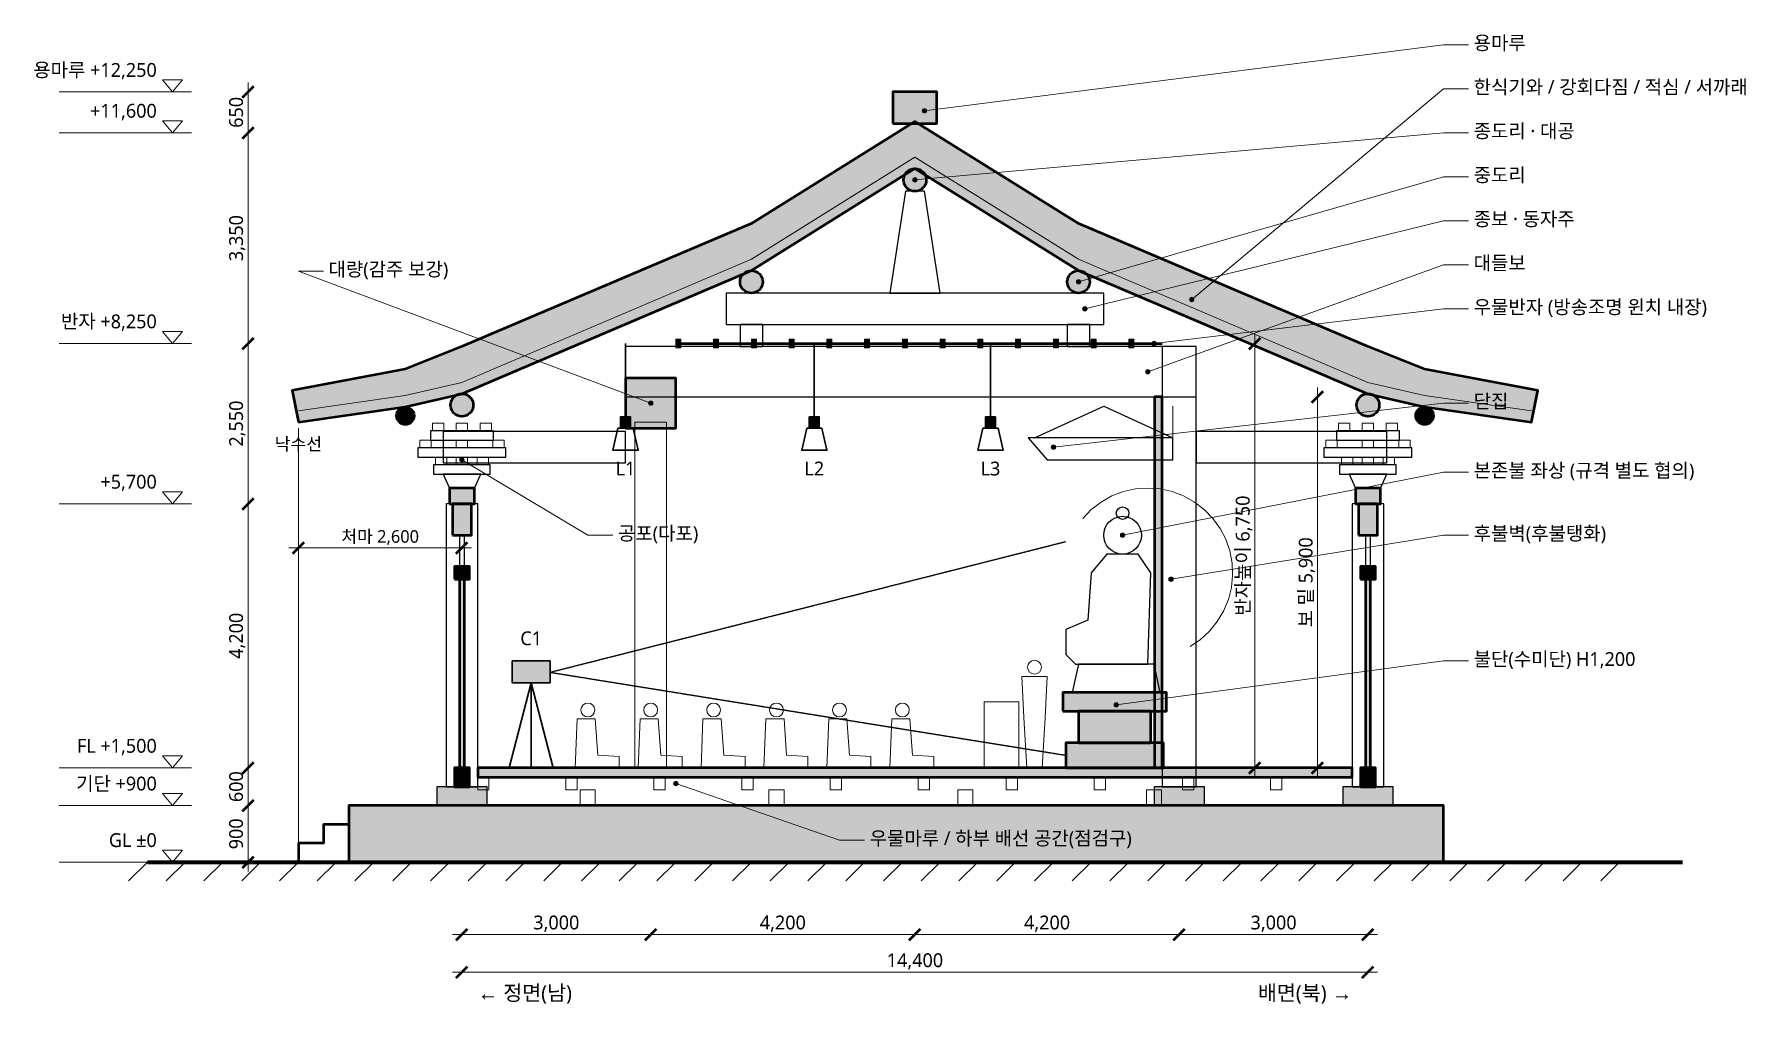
# Model space of a CAD drawing. Header units: millimetres. Extents: x -6798 to 20405, y -2253 to 13168.
import ezdxf
from ezdxf.enums import TextEntityAlignment as Align

# ---------------------------------------------------------------- set-up
doc = ezdxf.new("R2010")
doc.units = ezdxf.units.MM
doc.linetypes.add('DASHED', pattern=[1.524, 1.27, -0.254])
for name, color, linetype, lineweight in [('A-CUT', 7, 'CONTINUOUS', 50), ('A-DIM', 3, 'CONTINUOUS', 13), ('A-FURN', 4, 'CONTINUOUS', 18), ('A-GRND', 7, 'CONTINUOUS', 70), ('A-HID', 8, 'DASHED', 18), ('A-OBJ', 7, 'CONTINUOUS', 25), ('A-TEXT', 7, 'CONTINUOUS', 13), ('A-THIN', 9, 'CONTINUOUS', 13), ('B-BRDC', 1, 'CONTINUOUS', 30), ('B-BRDH', 1, 'DASHED', 25), ('B-LGHT', 5, 'CONTINUOUS', 30)]:
    doc.layers.add(name, color=color, linetype=linetype, lineweight=lineweight)
doc.styles.add('KR', font='malgun.ttf')

msp = doc.modelspace()

# ---------------------------------------------------------------- hatches: boundary and pattern name
at = {"layer": 'A-CUT'}
for color, points in [(8, [(6850, 11750), (7550, 11750), (7550, 12250), (6850, 12250)]), (8, [(-2600, 7000), (-900, 7240), (0, 7450), (4600, 9410), (7200, 11030), (9800, 9410), (14400, 7450), (15300, 7240), (17000, 7000), (17100, 7500), (15300, 7840), (14400, 8200), (9800, 10160), (7200, 11780), (4600, 10160), (0, 8200), (-900, 7840), (-2700, 7500)]), (7, [(7380, 10850), (7373.87, 10896.59), (7355.88, 10940), (7327.28, 10977.28), (7290, 11005.88), (7246.59, 11023.87), (7200, 11030), (7153.41, 11023.87), (7110, 11005.88), (7072.72, 10977.28), (7044.12, 10940), (7026.13, 10896.59), (7020, 10850), (7026.13, 10803.41), (7044.12, 10760), (7072.72, 10722.72), (7110, 10694.12), (7153.41, 10676.13), (7200, 10670), (7246.59, 10676.13), (7290, 10694.12), (7327.28, 10722.72), (7355.88, 10760), (7373.87, 10803.41)]), (7, [(4780, 9230), (4773.87, 9276.59), (4755.88, 9320), (4727.28, 9357.28), (4690, 9385.88), (4646.59, 9403.87), (4600, 9410), (4553.41, 9403.87), (4510, 9385.88), (4472.72, 9357.28), (4444.12, 9320), (4426.13, 9276.59), (4420, 9230), (4426.13, 9183.41), (4444.12, 9140), (4472.72, 9102.72), (4510, 9074.12), (4553.41, 9056.13), (4600, 9050), (4646.59, 9056.13), (4690, 9074.12), (4727.28, 9102.72), (4755.88, 9140), (4773.87, 9183.41)]), (7, [(9980, 9230), (9973.87, 9276.59), (9955.88, 9320), (9927.28, 9357.28), (9890, 9385.88), (9846.59, 9403.87), (9800, 9410), (9753.41, 9403.87), (9710, 9385.88), (9672.72, 9357.28), (9644.12, 9320), (9626.13, 9276.59), (9620, 9230), (9626.13, 9183.41), (9644.12, 9140), (9672.72, 9102.72), (9710, 9074.12), (9753.41, 9056.13), (9800, 9050), (9846.59, 9056.13), (9890, 9074.12), (9927.28, 9102.72), (9955.88, 9140), (9973.87, 9183.41)]), (7, [(2600, 6900), (3400, 6900), (3400, 7700), (2600, 7700)]), (7, [(180, 7270), (173.87, 7316.59), (155.88, 7360), (127.28, 7397.28), (90, 7425.88), (46.59, 7443.87), (0, 7450), (-46.59, 7443.87), (-90, 7425.88), (-127.28, 7397.28), (-155.88, 7360), (-173.87, 7316.59), (-180, 7270), (-173.87, 7223.41), (-155.88, 7180), (-127.28, 7142.72), (-90, 7114.12), (-46.59, 7096.13), (0, 7090), (46.59, 7096.13), (90, 7114.12), (127.28, 7142.72), (155.88, 7180), (173.87, 7223.41)]), (8, [(11010, 1500), (11130, 1500), (11130, 7400), (11010, 7400)]), (7, [(14580, 7270), (14573.87, 7316.59), (14555.88, 7360), (14527.28, 7397.28), (14490, 7425.88), (14446.59, 7443.87), (14400, 7450), (14353.41, 7443.87), (14310, 7425.88), (14272.72, 7397.28), (14244.12, 7360), (14226.13, 7316.59), (14220, 7270), (14226.13, 7223.41), (14244.12, 7180), (14272.72, 7142.72), (14310, 7114.12), (14353.41, 7096.13), (14400, 7090), (14446.59, 7096.13), (14490, 7114.12), (14527.28, 7142.72), (14555.88, 7180), (14573.87, 7223.41)]), (7, [(-760, 7100), (-764.77, 7136.23), (-778.76, 7170), (-801.01, 7198.99), (-830, 7221.24), (-863.77, 7235.23), (-900, 7240), (-936.23, 7235.23), (-970, 7221.24), (-998.99, 7198.99), (-1021.24, 7170), (-1035.23, 7136.23), (-1040, 7100), (-1035.23, 7063.77), (-1021.24, 7030), (-998.99, 7001.01), (-970, 6978.76), (-936.23, 6964.77), (-900, 6960), (-863.77, 6964.77), (-830, 6978.76), (-801.01, 7001.01), (-778.76, 7030), (-764.77, 7063.77)]), (7, [(15440, 7100), (15435.23, 7136.23), (15421.24, 7170), (15398.99, 7198.99), (15370, 7221.24), (15336.23, 7235.23), (15300, 7240), (15263.77, 7235.23), (15230, 7221.24), (15201.01, 7198.99), (15178.76, 7170), (15164.77, 7136.23), (15160, 7100), (15164.77, 7063.77), (15178.76, 7030), (15201.01, 7001.01), (15230, 6978.76), (15263.77, 6964.77), (15300, 6960), (15336.23, 6964.77), (15370, 6978.76), (15398.99, 7001.01), (15421.24, 7030), (15435.23, 7063.77)]), (7, [(-200, 5700), (200, 5700), (200, 5950), (-200, 5950)]), (7, [(14200, 5700), (14600, 5700), (14600, 5950), (14200, 5950)]), (7, [(-150, 5200), (150, 5200), (150, 5700), (-150, 5700)]), (7, [(14250, 5200), (14550, 5200), (14550, 5700), (14250, 5700)]), (7, [(-120, 4500), (120, 4500), (120, 4700), (-120, 4700)]), (7, [(14280, 4500), (14520, 4500), (14520, 4700), (14280, 4700)]), (8, [(-40, 1500), (40, 1500), (40, 4500), (-40, 4500)]), (8, [(14360, 1500), (14440, 1500), (14440, 4500), (14360, 4500)]), (8, [(9550, 2400), (11200, 2400), (11200, 2700), (9550, 2700)]), (8, [(9800, 1900), (10950, 1900), (10950, 2400), (9800, 2400)]), (8, [(9600, 1500), (11150, 1500), (11150, 1900), (9600, 1900)]), (7, [(-120, 1200), (120, 1200), (120, 1500), (-120, 1500)]), (7, [(250, 1350), (14150, 1350), (14150, 1500), (250, 1500)]), (7, [(14280, 1200), (14520, 1200), (14520, 1500), (14280, 1500)]), (8, [(-1800, 0), (15600, 0), (15600, 900), (-1800, 900)])]:
    msp.add_hatch(color=color, dxfattribs=at).paths.add_polyline_path(points)
at = {"layer": 'A-DIM'}
for points in [[(7385, 11950), (7383.81, 11959.06), (7380.31, 11967.5), (7374.75, 11974.75), (7367.5, 11980.31), (7359.06, 11983.81), (7350, 11985), (7340.94, 11983.81), (7332.5, 11980.31), (7325.25, 11974.75), (7319.69, 11967.5), (7316.19, 11959.06), (7315, 11950), (7316.19, 11940.94), (7319.69, 11932.5), (7325.25, 11925.25), (7332.5, 11919.69), (7340.94, 11916.19), (7350, 11915), (7359.06, 11916.19), (7367.5, 11919.69), (7374.75, 11925.25), (7380.31, 11932.5), (7383.81, 11940.94)], [(7235, 10850), (7233.81, 10859.06), (7230.31, 10867.5), (7224.75, 10874.75), (7217.5, 10880.31), (7209.06, 10883.81), (7200, 10885), (7190.94, 10883.81), (7182.5, 10880.31), (7175.25, 10874.75), (7169.69, 10867.5), (7166.19, 10859.06), (7165, 10850), (7166.19, 10840.94), (7169.69, 10832.5), (7175.25, 10825.25), (7182.5, 10819.69), (7190.94, 10816.19), (7200, 10815), (7209.06, 10816.19), (7217.5, 10819.69), (7224.75, 10825.25), (7230.31, 10832.5), (7233.81, 10840.94)], [(9835, 9230), (9833.81, 9239.06), (9830.31, 9247.5), (9824.75, 9254.75), (9817.5, 9260.31), (9809.06, 9263.81), (9800, 9265), (9790.94, 9263.81), (9782.5, 9260.31), (9775.25, 9254.75), (9769.69, 9247.5), (9766.19, 9239.06), (9765, 9230), (9766.19, 9220.94), (9769.69, 9212.5), (9775.25, 9205.25), (9782.5, 9199.69), (9790.94, 9196.19), (9800, 9195), (9809.06, 9196.19), (9817.5, 9199.69), (9824.75, 9205.25), (9830.31, 9212.5), (9833.81, 9220.94)], [(11635, 8950), (11633.81, 8959.06), (11630.31, 8967.5), (11624.75, 8974.75), (11617.5, 8980.31), (11609.06, 8983.81), (11600, 8985), (11590.94, 8983.81), (11582.5, 8980.31), (11575.25, 8974.75), (11569.69, 8967.5), (11566.19, 8959.06), (11565, 8950), (11566.19, 8940.94), (11569.69, 8932.5), (11575.25, 8925.25), (11582.5, 8919.69), (11590.94, 8916.19), (11600, 8915), (11609.06, 8916.19), (11617.5, 8919.69), (11624.75, 8925.25), (11630.31, 8932.5), (11633.81, 8940.94)], [(9935, 8800), (9933.81, 8809.06), (9930.31, 8817.5), (9924.75, 8824.75), (9917.5, 8830.31), (9909.06, 8833.81), (9900, 8835), (9890.94, 8833.81), (9882.5, 8830.31), (9875.25, 8824.75), (9869.69, 8817.5), (9866.19, 8809.06), (9865, 8800), (9866.19, 8790.94), (9869.69, 8782.5), (9875.25, 8775.25), (9882.5, 8769.69), (9890.94, 8766.19), (9900, 8765), (9909.06, 8766.19), (9917.5, 8769.69), (9924.75, 8775.25), (9930.31, 8782.5), (9933.81, 8790.94)], [(11035, 8250), (11033.81, 8259.06), (11030.31, 8267.5), (11024.75, 8274.75), (11017.5, 8280.31), (11009.06, 8283.81), (11000, 8285), (10990.94, 8283.81), (10982.5, 8280.31), (10975.25, 8274.75), (10969.69, 8267.5), (10966.19, 8259.06), (10965, 8250), (10966.19, 8240.94), (10969.69, 8232.5), (10975.25, 8225.25), (10982.5, 8219.69), (10990.94, 8216.19), (11000, 8215), (11009.06, 8216.19), (11017.5, 8219.69), (11024.75, 8225.25), (11030.31, 8232.5), (11033.81, 8240.94)], [(10935, 7800), (10933.81, 7809.06), (10930.31, 7817.5), (10924.75, 7824.75), (10917.5, 7830.31), (10909.06, 7833.81), (10900, 7835), (10890.94, 7833.81), (10882.5, 7830.31), (10875.25, 7824.75), (10869.69, 7817.5), (10866.19, 7809.06), (10865, 7800), (10866.19, 7790.94), (10869.69, 7782.5), (10875.25, 7775.25), (10882.5, 7769.69), (10890.94, 7766.19), (10900, 7765), (10909.06, 7766.19), (10917.5, 7769.69), (10924.75, 7775.25), (10930.31, 7782.5), (10933.81, 7790.94)], [(3035, 7300), (3033.81, 7309.06), (3030.31, 7317.5), (3024.75, 7324.75), (3017.5, 7330.31), (3009.06, 7333.81), (3000, 7335), (2990.94, 7333.81), (2982.5, 7330.31), (2975.25, 7324.75), (2969.69, 7317.5), (2966.19, 7309.06), (2965, 7300), (2966.19, 7290.94), (2969.69, 7282.5), (2975.25, 7275.25), (2982.5, 7269.69), (2990.94, 7266.19), (3000, 7265), (3009.06, 7266.19), (3017.5, 7269.69), (3024.75, 7275.25), (3030.31, 7282.5), (3033.81, 7290.94)], [(9435, 6600), (9433.81, 6609.06), (9430.31, 6617.5), (9424.75, 6624.75), (9417.5, 6630.31), (9409.06, 6633.81), (9400, 6635), (9390.94, 6633.81), (9382.5, 6630.31), (9375.25, 6624.75), (9369.69, 6617.5), (9366.19, 6609.06), (9365, 6600), (9366.19, 6590.94), (9369.69, 6582.5), (9375.25, 6575.25), (9382.5, 6569.69), (9390.94, 6566.19), (9400, 6565), (9409.06, 6566.19), (9417.5, 6569.69), (9424.75, 6575.25), (9430.31, 6582.5), (9433.81, 6590.94)], [(35, 6400), (33.81, 6409.06), (30.31, 6417.5), (24.75, 6424.75), (17.5, 6430.31), (9.06, 6433.81), (0, 6435), (-9.06, 6433.81), (-17.5, 6430.31), (-24.75, 6424.75), (-30.31, 6417.5), (-33.81, 6409.06), (-35, 6400), (-33.81, 6390.94), (-30.31, 6382.5), (-24.75, 6375.25), (-17.5, 6369.69), (-9.06, 6366.19), (0, 6365), (9.06, 6366.19), (17.5, 6369.69), (24.75, 6375.25), (30.31, 6382.5), (33.81, 6390.94)], [(10535, 5200), (10533.81, 5209.06), (10530.31, 5217.5), (10524.75, 5224.75), (10517.5, 5230.31), (10509.06, 5233.81), (10500, 5235), (10490.94, 5233.81), (10482.5, 5230.31), (10475.25, 5224.75), (10469.69, 5217.5), (10466.19, 5209.06), (10465, 5200), (10466.19, 5190.94), (10469.69, 5182.5), (10475.25, 5175.25), (10482.5, 5169.69), (10490.94, 5166.19), (10500, 5165), (10509.06, 5166.19), (10517.5, 5169.69), (10524.75, 5175.25), (10530.31, 5182.5), (10533.81, 5190.94)], [(11305, 4500), (11303.81, 4509.06), (11300.31, 4517.5), (11294.75, 4524.75), (11287.5, 4530.31), (11279.06, 4533.81), (11270, 4535), (11260.94, 4533.81), (11252.5, 4530.31), (11245.25, 4524.75), (11239.69, 4517.5), (11236.19, 4509.06), (11235, 4500), (11236.19, 4490.94), (11239.69, 4482.5), (11245.25, 4475.25), (11252.5, 4469.69), (11260.94, 4466.19), (11270, 4465), (11279.06, 4466.19), (11287.5, 4469.69), (11294.75, 4475.25), (11300.31, 4482.5), (11303.81, 4490.94)], [(10435, 2500), (10433.81, 2509.06), (10430.31, 2517.5), (10424.75, 2524.75), (10417.5, 2530.31), (10409.06, 2533.81), (10400, 2535), (10390.94, 2533.81), (10382.5, 2530.31), (10375.25, 2524.75), (10369.69, 2517.5), (10366.19, 2509.06), (10365, 2500), (10366.19, 2490.94), (10369.69, 2482.5), (10375.25, 2475.25), (10382.5, 2469.69), (10390.94, 2466.19), (10400, 2465), (10409.06, 2466.19), (10417.5, 2469.69), (10424.75, 2475.25), (10430.31, 2482.5), (10433.81, 2490.94)], [(3435, 1250), (3433.81, 1259.06), (3430.31, 1267.5), (3424.75, 1274.75), (3417.5, 1280.31), (3409.06, 1283.81), (3400, 1285), (3390.94, 1283.81), (3382.5, 1280.31), (3375.25, 1274.75), (3369.69, 1267.5), (3366.19, 1259.06), (3365, 1250), (3366.19, 1240.94), (3369.69, 1232.5), (3375.25, 1225.25), (3382.5, 1219.69), (3390.94, 1216.19), (3400, 1215), (3409.06, 1216.19), (3417.5, 1219.69), (3424.75, 1225.25), (3430.31, 1232.5), (3433.81, 1240.94)]]:
    msp.add_hatch(color=7, dxfattribs=at).paths.add_polyline_path(points)
at = {"layer": 'A-OBJ'}
for points in [[(-400, 900), (400, 900), (400, 1200), (-400, 1200)], [(11000, 900), (11800, 900), (11800, 1200), (11000, 1200)], [(14000, 900), (14800, 900), (14800, 1200), (14000, 1200)]]:
    msp.add_hatch(color=8, dxfattribs=at).paths.add_polyline_path(points)
at = {"layer": 'A-THIN'}
for points in [[(3400, 8180), (3480, 8180), (3480, 8320), (3400, 8320)], [(4000, 8180), (4080, 8180), (4080, 8320), (4000, 8320)], [(4600, 8180), (4680, 8180), (4680, 8320), (4600, 8320)], [(5200, 8180), (5280, 8180), (5280, 8320), (5200, 8320)], [(5800, 8180), (5880, 8180), (5880, 8320), (5800, 8320)], [(6400, 8180), (6480, 8180), (6480, 8320), (6400, 8320)], [(7000, 8180), (7080, 8180), (7080, 8320), (7000, 8320)], [(7600, 8180), (7680, 8180), (7680, 8320), (7600, 8320)], [(8200, 8180), (8280, 8180), (8280, 8320), (8200, 8320)], [(8800, 8180), (8880, 8180), (8880, 8320), (8800, 8320)], [(9400, 8180), (9480, 8180), (9480, 8320), (9400, 8320)], [(10000, 8180), (10080, 8180), (10080, 8320), (10000, 8320)], [(10600, 8180), (10680, 8180), (10680, 8320), (10600, 8320)]]:
    msp.add_hatch(color=7, dxfattribs=at).paths.add_polyline_path(points)
at = {"layer": 'B-BRDC'}
msp.add_hatch(color=7, dxfattribs=at).paths.add_polyline_path([(800, 2850), (1400, 2850), (1400, 3200), (800, 3200)])
at = {"layer": 'B-LGHT'}
for points in [[(2520, 6920), (2680, 6920), (2680, 7080), (2520, 7080)], [(5520, 6920), (5680, 6920), (5680, 7080), (5520, 7080)], [(8320, 6920), (8480, 6920), (8480, 7080), (8320, 7080)]]:
    msp.add_hatch(color=7, dxfattribs=at).paths.add_polyline_path(points)

# ---------------------------------------------------------------- linework, layer by layer
at = {"layer": 'A-CUT'}
for p, q in [((-3490, 12160), (-3310, 12340)), ((-3490, 11510), (-3310, 11690)), ((-3490, 11510), (-3310, 11690)), ((-3490, 8160), (-3310, 8340)), ((-3490, 8160), (-3310, 8340)), ((3400, 8250), (11130, 8250)), ((12510, 8160), (12690, 8340)), ((13510, 7310), (13690, 7490)), ((-3490, 5610), (-3310, 5790)), ((-3490, 5610), (-3310, 5790)), ((-2690, 4910), (-2510, 5090)), ((-90, 4910), (90, 5090)), ((-3490, 1410), (-3310, 1590)), ((-3490, 1410), (-3310, 1590)), ((12510, 1410), (12690, 1590)), ((13510, 1410), (13690, 1590)), ((-3490, 810), (-3310, 990)), ((-3490, 810), (-3310, 990)), ((-3490, -90), (-3310, 90)), ((-90, -1240), (90, -1060)), ((2910, -1240), (3090, -1060)), ((2910, -1240), (3090, -1060)), ((7110, -1240), (7290, -1060)), ((7110, -1240), (7290, -1060)), ((11310, -1240), (11490, -1060)), ((11310, -1240), (11490, -1060)), ((14310, -1240), (14490, -1060)), ((-90, -1840), (90, -1660)), ((14310, -1840), (14490, -1660))]:
    msp.add_line(p, q, dxfattribs=at)
for points in [[(6850, 11750), (7550, 11750), (7550, 12250), (6850, 12250)], [(-2600, 7000), (-900, 7240), (0, 7450), (4600, 9410), (7200, 11030), (9800, 9410), (14400, 7450), (15300, 7240), (17000, 7000), (17100, 7500), (15300, 7840), (14400, 8200), (9800, 10160), (7200, 11780), (4600, 10160), (0, 8200), (-900, 7840), (-2700, 7500)], [(2600, 6900), (3400, 6900), (3400, 7700), (2600, 7700)], [(11010, 1500), (11130, 1500), (11130, 7400), (11010, 7400)], [(-200, 5700), (200, 5700), (200, 5950), (-200, 5950)], [(14200, 5700), (14600, 5700), (14600, 5950), (14200, 5950)], [(-150, 5200), (150, 5200), (150, 5700), (-150, 5700)], [(14250, 5200), (14550, 5200), (14550, 5700), (14250, 5700)], [(-120, 4500), (120, 4500), (120, 4700), (-120, 4700)], [(14280, 4500), (14520, 4500), (14520, 4700), (14280, 4700)], [(-40, 1500), (40, 1500), (40, 4500), (-40, 4500)], [(14360, 1500), (14440, 1500), (14440, 4500), (14360, 4500)], [(9550, 2400), (11200, 2400), (11200, 2700), (9550, 2700)], [(9800, 1900), (10950, 1900), (10950, 2400), (9800, 2400)], [(9600, 1500), (11150, 1500), (11150, 1900), (9600, 1900)], [(-120, 1200), (120, 1200), (120, 1500), (-120, 1500)], [(250, 1350), (14150, 1350), (14150, 1500), (250, 1500)], [(14280, 1200), (14520, 1200), (14520, 1500), (14280, 1500)], [(-1800, 0), (15600, 0), (15600, 900), (-1800, 900)]]:
    msp.add_lwpolyline(points, close=True, dxfattribs=at)
msp.add_lwpolyline([(-1800, 900), (-1800, 600), (-2200, 600), (-2200, 300), (-2600, 300), (-2600, 0)], dxfattribs=at)
for centre, radius in [((7200, 10850), 180), ((4600, 9230), 180), ((9800, 9230), 180), ((0, 7270), 180), ((14400, 7270), 180), ((-900, 7100), 140), ((15300, 7100), 140)]:
    msp.add_circle(centre, radius, dxfattribs=at)
at = {"layer": 'A-DIM'}
for p, q in [((7350, 11950), (15600, 13000)), ((15600, 13000), (16000, 13000)), ((-6400, 12250), (-4300, 12250)), ((-3400, 11450), (-3400, 12400)), ((11600, 8950), (15600, 12300)), ((15600, 12300), (16000, 12300)), ((-3400, 8100), (-3400, 11750)), ((-6400, 11600), (-4300, 11600)), ((7200, 10850), (15600, 11600)), ((15600, 11600), (16000, 11600)), ((9800, 9230), (15600, 10900)), ((15600, 10900), (16000, 10900)), ((9900, 8800), (15600, 10200)), ((15600, 10200), (16000, 10200)), ((3000, 7300), (-2600, 9400)), ((-2600, 9400), (-2200, 9400)), ((10900, 7800), (15600, 9500)), ((15600, 9500), (16000, 9500)), ((11000, 8250), (15600, 8800)), ((15600, 8800), (16000, 8800)), ((-6400, 8250), (-4300, 8250)), ((-3400, 5550), (-3400, 8400)), ((12600, 1350), (12600, 8400)), ((13600, 1350), (13600, 7550)), ((9400, 6600), (15600, 7300)), ((15600, 7300), (16000, 7300)), ((0, 6400), (2000, 5200)), ((10500, 5200), (15600, 6200)), ((15600, 6200), (16000, 6200)), ((-3400, 1350), (-3400, 5850)), ((-6400, 5700), (-4300, 5700)), ((2000, 5200), (2400, 5200)), ((11270, 4500), (15600, 5200)), ((15600, 5200), (16000, 5200)), ((-2750, 5000), (150, 5000)), ((10400, 2500), (15600, 3200)), ((15600, 3200), (16000, 3200)), ((-3400, 750), (-3400, 1650)), ((-6400, 1500), (-4300, 1500)), ((3400, 1250), (6000, 350)), ((-6400, 900), (-4300, 900)), ((-3400, -150), (-3400, 1050)), ((6000, 350), (6400, 350)), ((-6400, 0), (-4300, 0)), ((-150, -1150), (3150, -1150)), ((2850, -1150), (7350, -1150)), ((7050, -1150), (11550, -1150)), ((11250, -1150), (14550, -1150)), ((-150, -1750), (14550, -1750))]:
    msp.add_line(p, q, dxfattribs=at)
for points in [[(-4600, 12250), (-4760, 12442), (-4440, 12442)], [(-4600, 11600), (-4760, 11792), (-4440, 11792)], [(-4600, 8250), (-4760, 8442), (-4440, 8442)], [(-4600, 5700), (-4760, 5892), (-4440, 5892)], [(-4600, 1500), (-4760, 1692), (-4440, 1692)], [(-4600, 900), (-4760, 1092), (-4440, 1092)], [(-4600, 0), (-4760, 192), (-4440, 192)]]:
    msp.add_lwpolyline(points, close=True, dxfattribs=at)
for centre in [(7350, 11950), (7200, 10850), (9800, 9230), (11600, 8950), (9900, 8800), (11000, 8250), (10900, 7800), (3000, 7300), (9400, 6600), (0, 6400), (10500, 5200), (11270, 4500), (10400, 2500), (3400, 1250)]:
    msp.add_circle(centre, 35, dxfattribs=at)
at = {"layer": 'A-FURN'}
msp.add_lwpolyline([(8300, 1500), (8850, 1500), (8850, 2550), (8300, 2550)], close=True, dxfattribs=at)
at = {"layer": 'A-GRND'}
msp.add_line((-5000, 0), (19400, 0), dxfattribs=at)
at = {"layer": 'A-HID'}
msp.add_line((-2600, 6900), (-2600, 0), dxfattribs=at)
msp.add_lwpolyline([(2750, 1500), (3250, 1500), (3250, 7000), (2750, 7000)], close=True, dxfattribs=at)
at = {"layer": 'A-OBJ'}
for points in [[(6800, 9050), (7600, 9050), (7350, 10670), (7050, 10670)], [(4200, 8550), (10200, 8550), (10200, 9050), (4200, 9050)], [(4420, 8200), (4780, 8200), (4780, 8550), (4420, 8550)], [(9620, 8200), (9980, 8200), (9980, 8550), (9620, 8550)], [(2600, 7400), (11670, 7400), (11670, 8200), (2600, 8200)], [(11130, 1200), (11670, 1200), (11670, 8200), (11130, 8200)], [(-500, 6710), (500, 6710), (500, 6860), (-500, 6860)], [(-300, 6350), (2600, 6350), (2600, 6850), (-300, 6850)], [(11670, 6350), (14700, 6350), (14700, 6850), (11670, 6850)], [(13900, 6710), (14900, 6710), (14900, 6860), (13900, 6860)], [(-700, 6440), (700, 6440), (700, 6590), (-700, 6590)], [(9300, 6400), (11300, 6400), (11300, 6750), (9000, 6750), (9300, 6400)], [(13700, 6440), (15100, 6440), (15100, 6590), (13700, 6590)], [(-450, 6170), (450, 6170), (450, 6320), (-450, 6320)], [(13950, 6170), (14850, 6170), (14850, 6320), (13950, 6320)], [(-200, 5950), (200, 5950), (300, 6170), (-300, 6170)], [(14200, 5950), (14600, 5950), (14700, 6170), (14100, 6170)], [(-250, 1200), (250, 1200), (250, 5700), (-250, 5700)], [(14150, 1200), (14650, 1200), (14650, 5700), (14150, 5700)], [(-40, 4700), (40, 4700), (40, 5200), (-40, 5200)], [(14360, 4700), (14440, 4700), (14440, 5200), (14360, 5200)], [(9750, 3150), (10900, 3150), (10950, 4600), (10750, 4900), (10250, 4900), (10000, 4600), (9950, 3850), (9600, 3700), (9600, 3300)], [(9700, 2700), (11100, 2700), (11000, 3150), (9800, 3150)], [(-400, 900), (400, 900), (400, 1200), (-400, 1200)], [(11000, 900), (11800, 900), (11800, 1200), (11000, 1200)], [(14000, 900), (14800, 900), (14800, 1200), (14000, 1200)]]:
    msp.add_lwpolyline(points, close=True, dxfattribs=at)
msp.add_lwpolyline([(9100, 6750), (10200, 7250), (11300, 6750)], dxfattribs=at)
for centre, radius in [((10500, 5200), 300), ((10500, 5550), 100)]:
    msp.add_circle(centre, radius, dxfattribs=at)
at = {"layer": 'A-THIN'}
for p, q in [((11300, 7250), (11300, 6400)), ((-5000, 0), (-5300, -300)), ((-4400, 0), (-4700, -300)), ((-3800, 0), (-4100, -300)), ((-3200, 0), (-3500, -300)), ((-2600, 0), (-2900, -300)), ((-2000, 0), (-2300, -300)), ((-1400, 0), (-1700, -300)), ((-800, 0), (-1100, -300)), ((-200, 0), (-500, -300)), ((400, 0), (100, -300)), ((1000, 0), (700, -300)), ((1600, 0), (1300, -300)), ((2200, 0), (1900, -300)), ((2800, 0), (2500, -300)), ((3400, 0), (3100, -300)), ((4000, 0), (3700, -300)), ((4600, 0), (4300, -300)), ((5200, 0), (4900, -300)), ((5800, 0), (5500, -300)), ((6400, 0), (6100, -300)), ((7000, 0), (6700, -300)), ((7600, 0), (7300, -300)), ((8200, 0), (7900, -300)), ((8800, 0), (8500, -300)), ((9400, 0), (9100, -300)), ((10000, 0), (9700, -300)), ((10600, 0), (10300, -300)), ((11200, 0), (10900, -300)), ((11800, 0), (11500, -300)), ((12400, 0), (12100, -300)), ((13000, 0), (12700, -300)), ((13600, 0), (13300, -300)), ((14200, 0), (13900, -300)), ((14800, 0), (14500, -300)), ((15400, 0), (15100, -300)), ((16000, 0), (15700, -300)), ((16600, 0), (16300, -300)), ((17200, 0), (16900, -300)), ((17800, 0), (17500, -300)), ((18400, 0), (18100, -300))]:
    msp.add_line(p, q, dxfattribs=at)
for points in [[(-2600, 7180), (-900, 7420), (0, 7630), (4600, 9590), (7200, 11210), (9800, 9590), (14400, 7630), (15300, 7420), (17000, 7180)], [(11575, 3430.87), (11737.32, 3541.04), (11881.95, 3673.57), (12005.86, 3825.67), (12106.4, 3994.12), (12181.48, 4175.36), (12229.49, 4365.57), (12249.43, 4560.74), (12240.87, 4756.73), (12204, 4949.41), (12139.59, 5134.71), (12049.01, 5308.72), (11934.16, 5467.76), (11797.47, 5608.48), (11641.84, 5727.91), (11470.53, 5823.52), (11287.18, 5893.29), (11095.66, 5935.75), (10900, 5950), (10704.34, 5935.75), (10512.82, 5893.29), (10329.47, 5823.52), (10158.16, 5727.91), (10002.53, 5608.48), (9865.84, 5467.76)]]:
    msp.add_lwpolyline(points, dxfattribs=at)
for points in [[(3400, 8180), (3480, 8180), (3480, 8320), (3400, 8320)], [(4000, 8180), (4080, 8180), (4080, 8320), (4000, 8320)], [(4600, 8180), (4680, 8180), (4680, 8320), (4600, 8320)], [(5200, 8180), (5280, 8180), (5280, 8320), (5200, 8320)], [(5800, 8180), (5880, 8180), (5880, 8320), (5800, 8320)], [(6400, 8180), (6480, 8180), (6480, 8320), (6400, 8320)], [(7000, 8180), (7080, 8180), (7080, 8320), (7000, 8320)], [(7600, 8180), (7680, 8180), (7680, 8320), (7600, 8320)], [(8200, 8180), (8280, 8180), (8280, 8320), (8200, 8320)], [(8800, 8180), (8880, 8180), (8880, 8320), (8800, 8320)], [(9400, 8180), (9480, 8180), (9480, 8320), (9400, 8320)], [(10000, 8180), (10080, 8180), (10080, 8320), (10000, 8320)], [(10600, 8180), (10680, 8180), (10680, 8320), (10600, 8320)], [(-470, 6860), (-290, 6860), (-290, 6980), (-470, 6980)], [(-90, 6860), (90, 6860), (90, 6980), (-90, 6980)], [(290, 6860), (470, 6860), (470, 6980), (290, 6980)], [(13930, 6860), (14110, 6860), (14110, 6980), (13930, 6980)], [(14310, 6860), (14490, 6860), (14490, 6980), (14310, 6980)], [(14690, 6860), (14870, 6860), (14870, 6980), (14690, 6980)], [(-670, 6590), (-490, 6590), (-490, 6710), (-670, 6710)], [(-90, 6590), (90, 6590), (90, 6710), (-90, 6710)], [(490, 6590), (670, 6590), (670, 6710), (490, 6710)], [(13730, 6590), (13910, 6590), (13910, 6710), (13730, 6710)], [(14310, 6590), (14490, 6590), (14490, 6710), (14310, 6710)], [(14890, 6590), (15070, 6590), (15070, 6710), (14890, 6710)], [(-420, 6320), (-240, 6320), (-240, 6440), (-420, 6440)], [(-90, 6320), (90, 6320), (90, 6440), (-90, 6440)], [(240, 6320), (420, 6320), (420, 6440), (240, 6440)], [(13980, 6320), (14160, 6320), (14160, 6440), (13980, 6440)], [(14310, 6320), (14490, 6320), (14490, 6440), (14310, 6440)], [(14640, 6320), (14820, 6320), (14820, 6440), (14640, 6440)], [(8900, 2950), (9300, 2950), (9270, 2300), (9220, 1500), (8980, 1500), (8930, 2300)], [(1830, 2280), (2120, 2280), (2160, 1700), (2500, 1680), (2500, 1500), (1800, 1500)], [(2830, 2280), (3120, 2280), (3160, 1700), (3500, 1680), (3500, 1500), (2800, 1500)], [(3830, 2280), (4120, 2280), (4160, 1700), (4500, 1680), (4500, 1500), (3800, 1500)], [(4830, 2280), (5120, 2280), (5160, 1700), (5500, 1680), (5500, 1500), (4800, 1500)], [(5830, 2280), (6120, 2280), (6160, 1700), (6500, 1680), (6500, 1500), (5800, 1500)], [(6830, 2280), (7120, 2280), (7160, 1700), (7500, 1680), (7500, 1500), (6800, 1500)], [(250, 1150), (430, 1150), (430, 1350), (250, 1350)], [(1650, 1150), (1830, 1150), (1830, 1350), (1650, 1350)], [(1880, 900), (2120, 900), (2120, 1150), (1880, 1150)], [(3050, 1150), (3230, 1150), (3230, 1350), (3050, 1350)], [(4450, 1150), (4630, 1150), (4630, 1350), (4450, 1350)], [(4880, 900), (5120, 900), (5120, 1150), (4880, 1150)], [(5850, 1150), (6030, 1150), (6030, 1350), (5850, 1350)], [(7250, 1150), (7430, 1150), (7430, 1350), (7250, 1350)], [(7880, 900), (8120, 900), (8120, 1150), (7880, 1150)], [(8650, 1150), (8830, 1150), (8830, 1350), (8650, 1350)], [(10050, 1150), (10230, 1150), (10230, 1350), (10050, 1350)], [(10880, 900), (11120, 900), (11120, 1150), (10880, 1150)], [(11450, 1150), (11630, 1150), (11630, 1350), (11450, 1350)], [(12850, 1150), (13030, 1150), (13030, 1350), (12850, 1350)]]:
    msp.add_lwpolyline(points, close=True, dxfattribs=at)
for centre in [(9100, 3100), (2000, 2420), (3000, 2420), (4000, 2420), (5000, 2420), (6000, 2420), (7000, 2420)]:
    msp.add_circle(centre, 110, dxfattribs=at)
at = {"layer": 'B-BRDC'}
for q in [(750, 1500), (1100, 1500), (1450, 1500)]:
    msp.add_line((1100, 2850), q, dxfattribs=at)
msp.add_lwpolyline([(800, 2850), (1400, 2850), (1400, 3200), (800, 3200)], close=True, dxfattribs=at)
at = {"layer": 'B-BRDH'}
for q in [(9600, 5100), (9600, 1700)]:
    msp.add_line((1400, 3020), q, dxfattribs=at)
at = {"layer": 'B-LGHT'}
for p, q in [((2600, 8250), (2600, 7000)), ((5600, 8250), (5600, 7000)), ((8400, 8250), (8400, 7000))]:
    msp.add_line(p, q, dxfattribs=at)
for points in [[(2520, 6920), (2680, 6920), (2680, 7080), (2520, 7080)], [(5520, 6920), (5680, 6920), (5680, 7080), (5520, 7080)], [(8320, 6920), (8480, 6920), (8480, 7080), (8320, 7080)], [(2480, 6900), (2720, 6900), (2800, 6550), (2400, 6550)], [(5480, 6900), (5720, 6900), (5800, 6550), (5400, 6550)], [(8280, 6900), (8520, 6900), (8600, 6550), (8200, 6550)]]:
    msp.add_lwpolyline(points, close=True, dxfattribs=at)

# ---------------------------------------------------------------- texts
at = {"layer": 'A-DIM', "style": 'KR'}
for s, p in [('용마루 +12,250', (-4850, 12490)), ('+11,600', (-4850, 11840)), ('반자 +8,250', (-4850, 8490)), ('+5,700', (-4850, 5940)), ('FL +1,500', (-4850, 1740)), ('기단 +900', (-4850, 1140)), ('GL ±0', (-4850, 240))]:
    msp.add_text(s, height=220, dxfattribs=at).set_placement(p, align=Align.RIGHT)
for s, p in [('650', (-3480, 11925)), ('3,350', (-3480, 9925)), ('2,550', (-3480, 6975)), ('반자높이 6,750', (12520, 4875)), ('보 밑 5,900', (13520, 4450)), ('4,200', (-3480, 3600)), ('600', (-3480, 1200)), ('900', (-3480, 450))]:
    msp.add_text(s, height=220, rotation=90, dxfattribs=at).set_placement(p, align=Align.CENTER)
for s, height, p in [('처마 2,600', 200, (-1300, 5080)), ('3,000', 220, (1500, -1070)), ('4,200', 220, (5100, -1070)), ('4,200', 220, (9300, -1070)), ('3,000', 220, (12900, -1070)), ('14,400', 220, (7200, -1670))]:
    msp.add_text(s, height=height, dxfattribs=at).set_placement(p, align=Align.CENTER)
at = {"layer": 'A-HID', "style": 'KR'}
msp.add_text('낙수선', height=200, dxfattribs=at).set_placement((-2600, 6550), align=Align.CENTER)
at = {"layer": 'A-TEXT', "style": 'KR'}
for s, p in [('용마루', (16080, 12920)), ('한식기와 / 강회다짐 / 적심 / 서까래', (16080, 12220)), ('종도리 · 대공', (16080, 11520)), ('중도리', (16080, 10820)), ('종보 · 동자주', (16080, 10120)), ('대량(감주 보강)', (-2120, 9320)), ('대들보', (16080, 9420)), ('우물반자 (방송조명 윈치 내장)', (16080, 8720)), ('닫집', (16080, 7220)), ('본존불 좌상 (규격 별도 협의)', (16080, 6120)), ('공포(다포)', (2480, 5120)), ('후불벽(후불탱화)', (16080, 5120)), ('불단(수미단) H1,200', (16080, 3120)), ('우물마루 / 하부 배선 공간(점검구)', (6480, 270))]:
    msp.add_text(s, height=220, dxfattribs=at).set_placement(p)
for s, p in [('← 정면(남)', (1000, -2200)), ('배면(북) →', (13400, -2200))]:
    msp.add_text(s, height=240, dxfattribs=at).set_placement(p, align=Align.CENTER)
at = {"layer": 'B-BRDC', "style": 'KR'}
msp.add_text('C1', height=220, dxfattribs=at).set_placement((1100, 3450), align=Align.CENTER)
at = {"layer": 'B-LGHT', "style": 'KR'}
for s, p in [('L1', (2600, 6150)), ('L2', (5600, 6150)), ('L3', (8400, 6150))]:
    msp.add_text(s, height=220, dxfattribs=at).set_placement(p, align=Align.CENTER)

doc.saveas('drawing.dxf')
